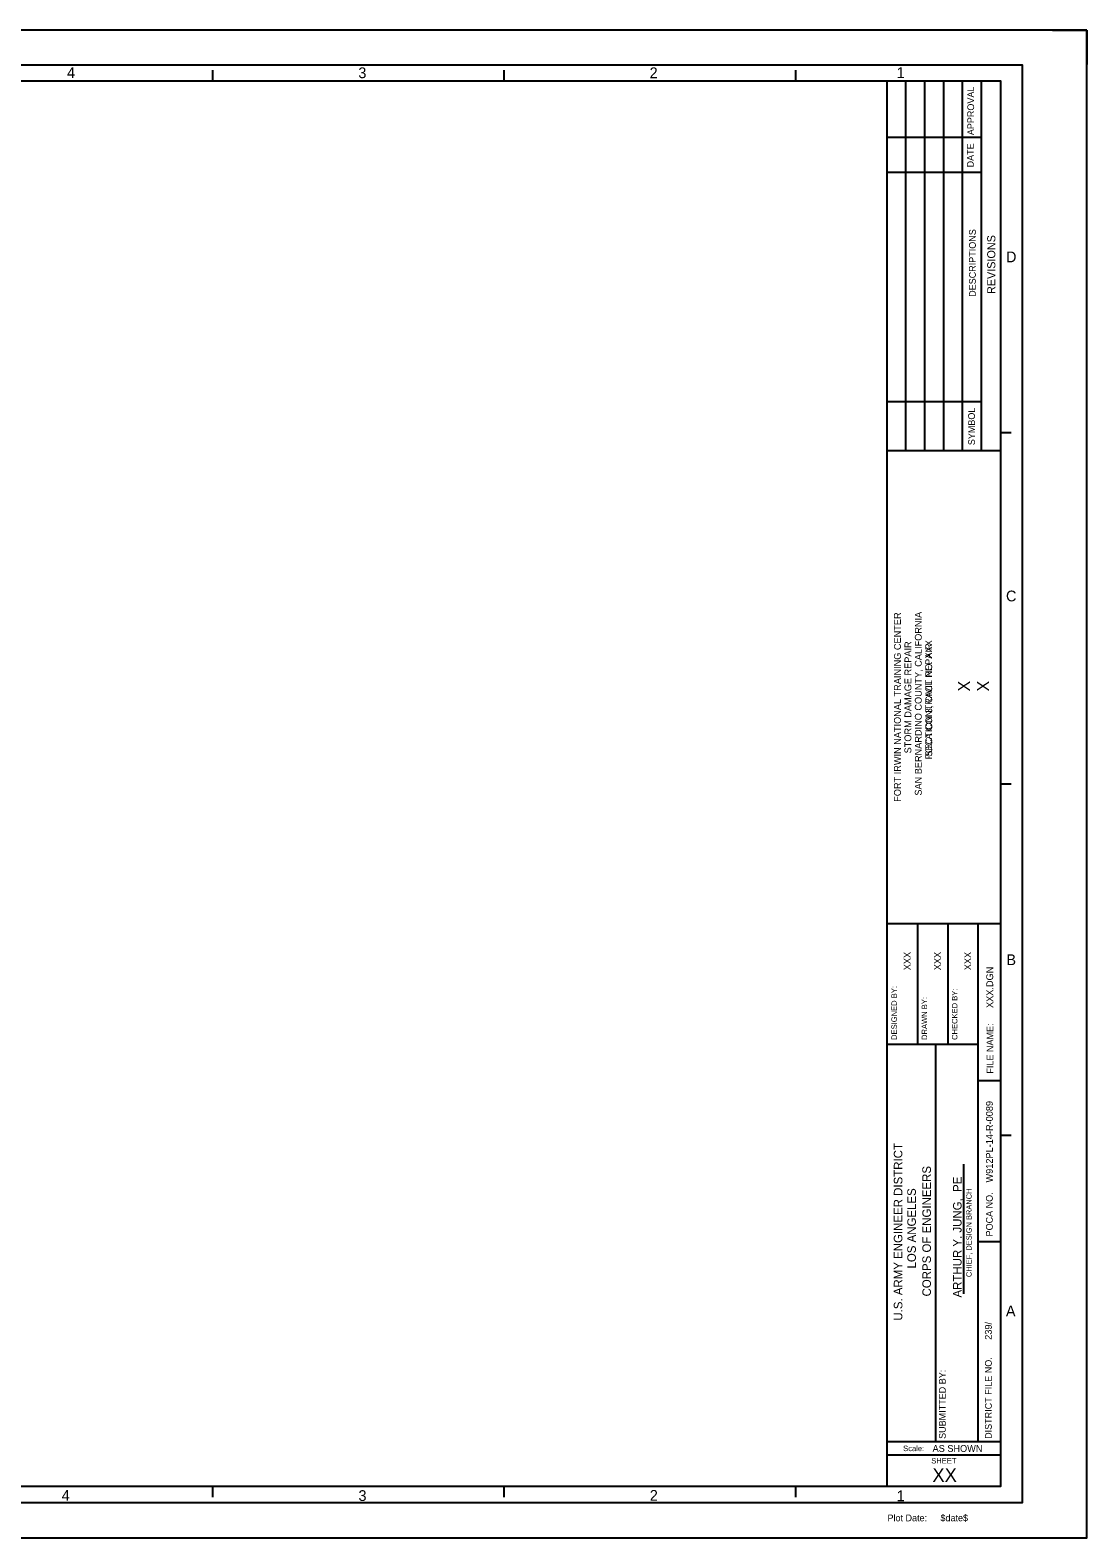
# Model space of a CAD drawing. Extents: x 19.06 to 21.89, y 24.99 to 26.82.
# Drawn here: x 20.604 to 21.889, y 24.991 to 26.825 of the extents above; entities that cross this region are included whole.
import ezdxf

# ---------------------------------------------------------------- set-up
doc = ezdxf.new("R2010")
doc.units = 0
for name, color, linetype in [('G-ANNO-NPLT', 7, 'Continuous'), ('G-ANNO-TEXT-DRWG', 7, 'Continuous'), ('G-ANNO-TEXT-PROJ', 7, 'Continuous'), ('G-ANNO-TEXT-TTLB', 7, 'Continuous'), ('G-ANNO-TTLB', 7, 'Continuous')]:
    doc.layers.add(name, color=color, linetype=linetype)

msp = doc.modelspace()

# ---------------------------------------------------------------- linework, layer by layer
at = {"layer": 'G-ANNO-NPLT'}
for p, q in [((21.847, 26.8248), (21.8887, 26.8248)), ((21.8887, 26.8248), (21.8887, 26.7831)), ((21.8887, 24.9915), (21.8887, 25.0331)), ((21.847, 24.9915), (21.8887, 24.9915))]:
    msp.add_line(p, q, dxfattribs=at)
msp.add_lwpolyline([(21.8887, 26.8248), (19.0554, 26.8248), (19.0554, 24.9915), (21.8887, 24.9915)], close=True, dxfattribs=at)
at = {"layer": 'G-ANNO-TEXT-TTLB'}
msp.add_line((21.7392, 25.2881), (21.7392, 25.4457), dxfattribs=at)
at = {"layer": 'G-ANNO-TTLB'}
for p, q in [((20.8257, 26.776), (20.8257, 26.7631)), ((21.18, 26.776), (21.18, 26.7631)), ((21.5343, 26.776), (21.5343, 26.7631)), ((21.6459, 25.0538), (21.6459, 26.7631)), ((21.6688, 26.3136), (21.6688, 26.7631)), ((21.6918, 26.3136), (21.6918, 26.7631)), ((21.7148, 26.3136), (21.7148, 26.7631)), ((21.7377, 26.3136), (21.7377, 26.7631)), ((21.7607, 26.3136), (21.7607, 26.7631)), ((21.7607, 26.6942), (21.6459, 26.6942)), ((21.7607, 26.6516), (21.6459, 26.6516)), ((21.7607, 26.3727), (21.6459, 26.3727)), ((21.7966, 26.3351), (21.7837, 26.3351)), ((21.6459, 26.3136), (21.7837, 26.3136)), ((21.7966, 25.908), (21.7837, 25.908)), ((21.6458, 25.7386), (21.7834, 25.7386)), ((21.6827, 25.7386), (21.6827, 25.5917)), ((21.7195, 25.7386), (21.7195, 25.5917)), ((21.7563, 25.7386), (21.7563, 25.1086)), ((21.6459, 25.5917), (21.7563, 25.5917)), ((21.7045, 25.5917), (21.7045, 25.1086)), ((21.7563, 25.5474), (21.7836, 25.5474)), ((21.7966, 25.4809), (21.7837, 25.4809)), ((21.7563, 25.3519), (21.7836, 25.3519)), ((21.6459, 25.1086), (21.7836, 25.1086)), ((21.7836, 25.0919), (21.6459, 25.0919)), ((20.8257, 25.0538), (20.8257, 25.0409)), ((21.18, 25.0538), (21.18, 25.0409)), ((21.5343, 25.0538), (21.5343, 25.0409))]:
    msp.add_line(p, q, dxfattribs=at)
for points in [[(19.1394, 26.7828), (21.8099, 26.7828), (21.8099, 25.0341), (19.1394, 25.0341)], [(19.1591, 26.7631), (21.7837, 26.7631), (21.7837, 25.0538), (19.1591, 25.0538)]]:
    msp.add_lwpolyline(points, close=True, dxfattribs=at)

# ---------------------------------------------------------------- texts
at = {"layer": 'G-ANNO-TEXT-DRWG'}
for s, height, rotation, p in [('POCA CONTRACT NO. XXX', 0.008333, 90, (21.7006, 25.9382)), ('X', 0.0146, 90, (21.7466, 26.0206)), ('X', 0.0146, 90, (21.7699, 26.0206)), ('XXX', 0.00833, 90.001, (21.6744, 25.6817)), ('XXX', 0.00833, 90.001, (21.7112, 25.6817)), ('XXX', 0.00833, 90.001, (21.748, 25.6817)), ('XXX.DGN', 0.00833, 90.0009, (21.7748, 25.6358)), ('239/', 0.00833, 90, (21.7731, 25.2323)), ('AS SHOWN', 0.00833, 0.0009, (21.7011, 25.096))]:
    msp.add_text(s, height=height, rotation=rotation, dxfattribs=at).set_placement(p)
msp.add_text('XX', height=0.01667, dxfattribs=at).set_placement((21.7009, 25.0595))
at = {"layer": 'G-ANNO-TEXT-PROJ'}
for s, height, p in [('ARTHUR Y. JUNG,  PE', 0.010417, (21.7364, 25.2837)), ('POCA NO. ', 0.0082, (21.7743, 25.358))]:
    msp.add_text(s, height=height, rotation=90, dxfattribs=at).set_placement(p)
at = {"layer": 'G-ANNO-TEXT-TTLB'}
for s, height, p in [('APPROVAL', 0.0082, (21.7516, 26.6971)), ('DATE', 0.0082, (21.7512, 26.6579)), ('DESCRIPTIONS', 0.008202, (21.7537, 26.5005)), ('REVISIONS', 0.00984, (21.7774, 26.5039)), ('SYMBOL', 0.0082, (21.7526, 26.3201)), ('DESIGNED BY:', 0.006671, (21.6577, 25.5969)), ('CHECKED BY:', 0.006671, (21.7313, 25.5969)), ('DRAWN BY:', 0.00667, (21.6945, 25.5969)), ('FILE NAME:', 0.0082, (21.775, 25.556)), ('U.S. ARMY ENGINEER DISTRICT', 0.010417, (21.6644, 25.2556)), ('CORPS OF ENGINEERS', 0.010417, (21.6991, 25.285)), ('LOS ANGELES', 0.010417, (21.6808, 25.319)), ('CHIEF, DESIGN BRANCH', 0.006562, (21.7486, 25.3085)), ('DISTRICT FILE NO.', 0.008202, (21.7731, 25.1118)), ('SUBMITTED BY:', 0.008202, (21.7171, 25.1118))]:
    msp.add_text(s, height=height, rotation=90, dxfattribs=at).set_placement(p)
for s, height, p in [('Scale:', 0.00667, (21.6653, 25.0969)), ('SHEET', 0.00667, (21.6995, 25.0819)), ('Plot Date:', 0.0082, (21.6463, 25.0116)), ('$date$', 0.0082, (21.7107, 25.0116))]:
    msp.add_text(s, height=height, dxfattribs=at).set_placement(p)
at = {"layer": 'G-ANNO-TTLB'}
for s, p in [('4', (20.6487, 26.7666)), ('3', (21.0029, 26.7664)), ('2', (21.3571, 26.7664)), ('1', (21.6575, 26.7666)), ('D', (21.7904, 26.5425)), ('C', (21.7904, 26.1302)), ('B', (21.7909, 25.6879)), ('A', (21.7903, 25.2608)), ('4', (20.6422, 25.0365)), ('3', (21.0031, 25.0363)), ('2', (21.3573, 25.0365)), ('1', (21.6575, 25.036))]:
    msp.add_text(s, height=0.0131, dxfattribs=at).set_placement(p)
for s, p in [('FORT IRWIN NATIONAL TRAINING CENTER', (21.6626, 25.8865)), ('SAN BERNARDINO COUNTY, CALIFORNIA', (21.6879, 25.894)), ('STORM DAMAGE REPAIR', (21.6753, 25.9454)), ('SECTION 3, CIVIL REPAIR', (21.7006, 25.9415)), ('W912PL-14-R-0089', (21.7744, 25.4236))]:
    msp.add_text(s, height=0.008333, rotation=90, dxfattribs=at).set_placement(p)

doc.saveas('drawing.dxf')
